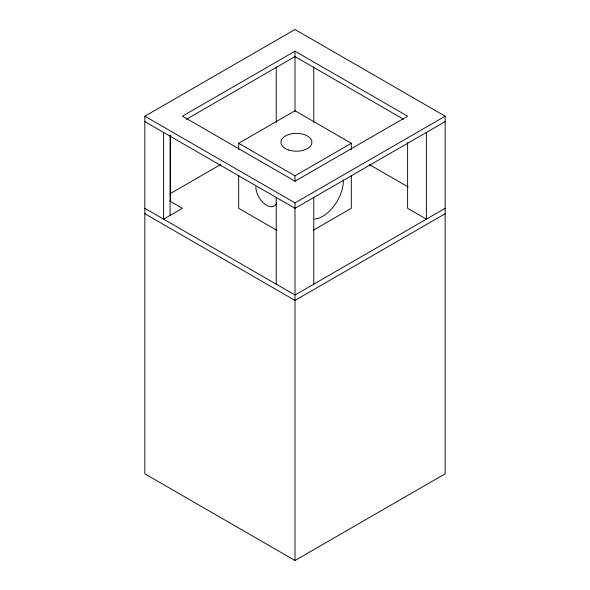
<?xml version="1.0" encoding="UTF-8"?>
<svg xmlns="http://www.w3.org/2000/svg" width="590" height="590" viewBox="0 0 590 590"><rect width="100%" height="100%" fill="white"/><g stroke="black" fill="none" stroke-linecap="round" stroke-linejoin="round"><path stroke-width="0.89" d="M144.845 116.193L295 29.5L445.155 116.193L445.155 473.807L295 560.5L144.845 473.807L144.845 116.193L295 202.886L445.155 116.193M295 51.175L182.384 116.193L295 181.211L407.616 116.193L295 51.175L295 111.348M186.344 119.32L295 56.588L403.656 119.32M238.692 149.698L238.692 143.282L295 110.772L351.308 143.282L351.308 149.698M169.957 193.808L220.712 164.499M238.692 143.282L295 175.798L351.308 143.282M445.155 121.614L295 208.307L144.845 121.614M313.238 230.284L351.308 208.307L351.308 175.341M445.155 208.307L295 295L144.845 208.307M445.155 213.728L295 300.421L144.845 213.728M369.288 164.499L408.147 186.934M276.762 230.284L238.692 208.307L238.692 175.341M169.868 201.079L182.384 208.307L163.614 219.141L163.614 132.448M426.386 132.448L426.386 219.141L407.616 208.307L407.616 142.603M313.769 66.744L313.769 122.41M313.769 197.466L313.769 284.159M295 175.798L295 181.292M295 202.886L295 560.5M276.231 66.744L276.231 122.41M276.231 197.466L276.231 284.159M170.54 135.759L170.54 201.47M170.09 135.095L170.09 215.402M276.666 202.916A15.215 8.784 60 0 1 264.689 203.993A15.215 8.784 60 0 1 255.802 186.624M343.336 179.913A29.05 16.771 -60 0 1 314.522 219.06M288.687 150.015A15.473 8.931 0 0 0 311.896 142.279A15.473 8.931 0 0 0 288.687 134.542A15.473 8.931 0 0 0 288.687 150.015"/></g></svg>
